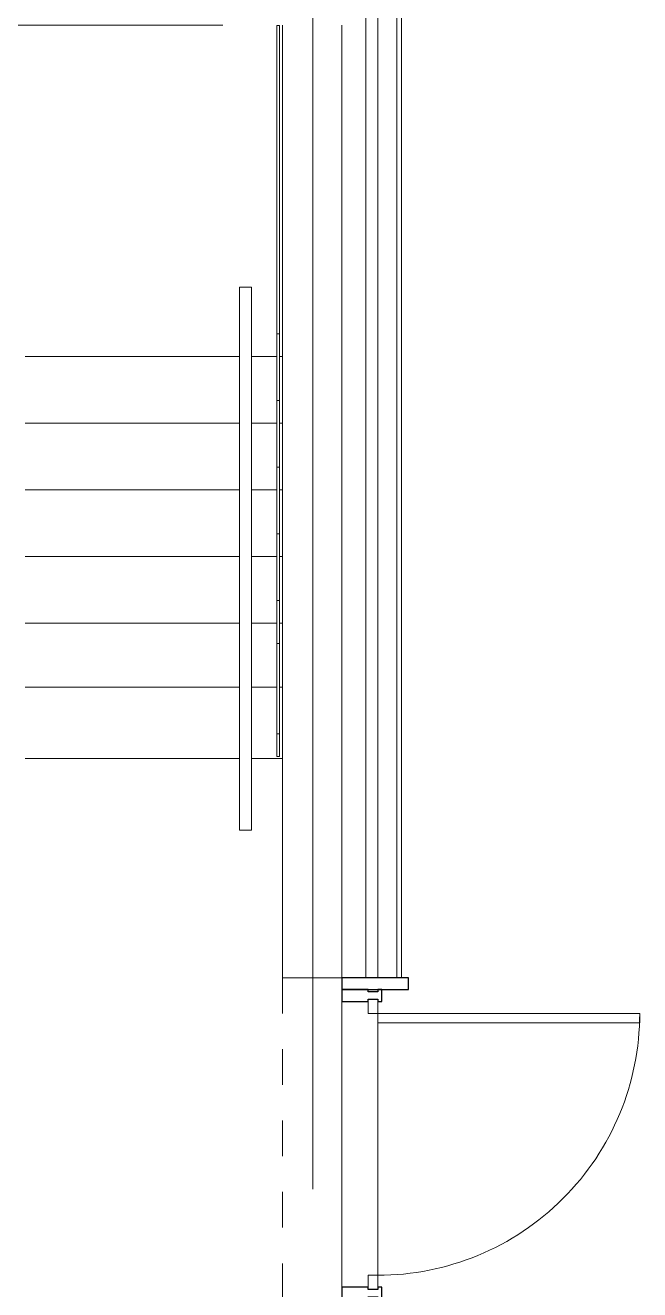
# Model space of a CAD drawing. Header units: millimetres. Extents: x 5993 to 95364, y 94667 to 143522.
# Drawn here: x 49957 to 50167, y 118157.7 to 118589.9 of the extents above; entities that cross this region are included whole.
import ezdxf

# ---------------------------------------------------------------- set-up
doc = ezdxf.new("R2010")
doc.units = ezdxf.units.MM
doc.linetypes.add('50_200_ШТРИХ_1Т_ш5_п1_п1_', pattern=[1400, 1000, -200, 0, -200])
doc.linetypes.add('Штрих короткий', pattern=[300, 150, -150])
for name, color, linetype, lineweight in [('0-2', 7, 'Continuous', 9), ('S-GRID-____-OTLN-1', 7, '50_200_ШТРИХ_1Т_ш5_п1_п1_', 9), ('Импосты витража-1', 7, 'Continuous', 25), ('Контуры', 7, 'Continuous', 9), ('Общие ребра', 7, 'Continuous', 9), ('Ограждение', 7, 'Continuous', 9), ('Панель', 7, 'Continuous', 13), ('Панель-1', 7, 'Continuous', 9), ('Перекрытия', 7, 'Continuous', 9), ('Перемычка-1', 7, 'Штрих короткий', 9), ('Стены', 7, 'Continuous', 9), ('Стены-1', 7, 'Continuous', 13)]:
    doc.layers.add(name, color=color, linetype=linetype, lineweight=lineweight)

# ---------------------------------------------------------------- blocks, each defined once
blk = doc.blocks.new('Проем_Дверь_Прямоугольный - 1400х2400h_дверные проемы-27126712-АИ2_01_План напольных покрытий и плинтусов 1го этажа _Часть 1_')
at = {"layer": 'Перемычка-1'}
for p, q in [((700, 125), (-700, 125)), ((700, -125), (-700, -125))]:
    blk.add_line(p, q, dxfattribs=at)
blk = doc.blocks.new('Прямоугольный импост - Откос НВФ_50х280 мм-27090899-АИ2_01_План напольных покрытий и плинтусов 1го этажа _Часть 1_')
at = {"layer": 'Импосты витража-1'}
for p, q in [((0, 150), (-50, 150)), ((-50, 150), (-50, -130)), ((0, -130), (0, 150)), ((-50, -130), (0, -130))]:
    blk.add_line(p, q, dxfattribs=at)
blk = doc.blocks.new('DRS_ДПУ_распашная__1Ст_Прямоугольная - НР_Стальная_подвал-27090921-АИ2_01_План напольных покрытий и плинтусов 1го этажа _Часть 1_')
at = {"layer": 'Панель'}
for p, q in [((-550, 1100), (-550, 0)), ((-510, 1100), (-550, 1100)), ((-510, 0), (-510, 1100)), ((-550, 0), (-510, 0))]:
    blk.add_line(p, q, dxfattribs=at)
at = {"layer": 'Панель-1'}
for p, q in [((-550, 0), (-610, 0)), ((-610, 0), (-610, -40)), ((-550, -40), (-550, 0)), ((610, 0), (550, 0)), ((550, 0), (550, -40)), ((610, -40), (610, 0)), ((-610, -40), (-550, -40)), ((550, -40), (610, -40))]:
    blk.add_line(p, q, dxfattribs=at)
blk.add_arc((-550, 0), 1100, 360, 90, dxfattribs=at)
blk = doc.blocks.new('Прямоугольный импост - Импост структурный с накладкой - 150мм-27090916-АИ2_01_План напольных покрытий и плинтусов 1го этажа _Часть 1_')
at = {"layer": 'Импосты витража-1'}
for p, q in [((-25, 40), (-25, 150)), ((-25, 150), (25, 150)), ((25, 150), (25, 40)), ((-15, 40), (-25, 40)), ((-25, -17), (-25, 0)), ((-25, 0), (-15, 0)), ((-15, 0), (-15, 40)), ((15, 40), (15, 0)), ((25, 40), (15, 40)), ((15, 0), (25, 0)), ((25, 0), (25, -17)), ((25, -17), (-25, -17))]:
    blk.add_line(p, q, dxfattribs=at)
blk = doc.blocks.new('Ограждение_СКБ_Подвал - 2-й марш _Л-1_ 2-30732789-АИ2_01_План напольных покрытий и плинтусов 1го этажа _Часть 1_')
at = {"layer": 'Ограждение'}
for p, q in [((2120, 25), (-160, 25)), ((-160, 25), (-160, -25)), ((2120, -25), (2120, 25)), ((-160, -25), (2120, -25))]:
    blk.add_line(p, q, dxfattribs=at)

msp = doc.modelspace()

# ---------------------------------------------------------------- linework, layer by layer
at = {"layer": 'S-GRID-____-OTLN-1', "color": 251, "ltscale": 0.6, "true_color": 0x636466}
msp.add_line((50055.33, 117351.98), (50055.33, 121495.1), dxfattribs=at)
at = {"layer": 'Контуры'}
for p, q in [((50030.28, 118339.22), (49957.02, 118339.22)), ((50044.89, 118339.22), (50034.35, 118339.22))]:
    msp.add_line(p, q, dxfattribs=at)
at = {"layer": 'Общие ребра'}
for p, q in [((50073.38, 118638.75), (50073.38, 118264.33)), ((50077.45, 118638.75), (50077.45, 118264.33)), ((50065.24, 118264.33), (50065.24, 118589.92)), ((50065.24, 118589.92), (50065.24, 118264.33))]:
    msp.add_line(p, q, dxfattribs=at)
at = {"layer": 'Перекрытия'}
for p, q in [((50030.28, 118476.7), (49957.02, 118476.7)), ((50043.02, 118476.7), (50034.35, 118476.7)), ((50044.89, 118476.7), (50043.92, 118476.7)), ((50030.28, 118453.9), (49957.02, 118453.9)), ((50043.02, 118453.9), (50034.35, 118453.9)), ((50044.89, 118453.9), (50043.92, 118453.9)), ((50030.28, 118431.11), (49957.02, 118431.11)), ((50043.02, 118431.11), (50034.35, 118431.11)), ((50044.89, 118431.11), (50043.92, 118431.11)), ((50030.28, 118408.32), (49957.02, 118408.32)), ((50043.02, 118408.32), (50034.35, 118408.32)), ((50044.89, 118408.32), (50043.92, 118408.32)), ((50030.28, 118385.53), (49957.02, 118385.53)), ((50043.02, 118385.53), (50034.35, 118385.53)), ((50044.89, 118385.53), (50043.92, 118385.53)), ((50030.28, 118363.64), (49957.02, 118363.64)), ((50043.02, 118363.64), (50034.35, 118363.64)), ((50044.89, 118363.64), (50043.92, 118363.64)), ((50030.28, 118339.22), (49957.02, 118339.22)), ((50044.89, 118339.22), (50034.35, 118339.22)), ((50065.24, 118158.52), (50065.24, 118256.19))]:
    msp.add_line(p, q, dxfattribs=at)
at = {"layer": 'Стены'}
for p, q in [((50043.02, 118484.43), (50043.02, 118589.84)), ((50043.92, 118589.84), (50043.02, 118589.84)), ((50043.92, 118589.84), (50043.92, 118393.26)), ((50043.02, 118339.95), (50043.02, 118484.43)), ((50043.92, 118484.43), (50043.02, 118484.43)), ((50043.92, 118461.64), (50043.02, 118461.64)), ((50043.92, 118438.85), (50043.02, 118438.85)), ((50043.92, 118416.06), (50043.02, 118416.06)), ((50043.92, 118393.26), (50043.02, 118393.26)), ((50043.92, 118393.26), (50043.92, 118339.95)), ((50043.92, 118378.54), (50043.02, 118378.54)), ((50043.92, 118347.68), (50043.02, 118347.68)), ((50043.02, 118339.95), (50043.92, 118339.95)), ((50065.24, 118158.52), (50065.24, 118256.19)), ((50077.45, 118248.87), (50077.45, 118162.59))]:
    msp.add_line(p, q, dxfattribs=at)
at = {"layer": 'Стены-1'}
for p, q in [((50083.96, 118264.33), (50083.96, 118638.75)), ((50083.96, 118638.75), (50083.96, 118264.33)), ((50085.59, 118264.33), (50085.59, 118638.75)), ((49768.15, 118589.92), (50024.55, 118589.92)), ((50044.89, 118589.92), (50044.89, 118264.33)), ((50044.89, 118264.33), (50065.24, 118264.33)), ((50065.24, 118264.33), (50083.96, 118264.33)), ((50083.96, 118264.33), (50085.59, 118264.33))]:
    msp.add_line(p, q, dxfattribs=at)

# ---------------------------------------------------------------- block references
at = {"layer": '0-2', "xscale": 0.08139549610658335, "yscale": 0.08139549610658335, "zscale": 0.08139549610658335}
for name, p, rotation in [('Ограждение_СКБ_Подвал - 2-й марш _Л-1_ 2-30732789-АИ2_01_План напольных покрытий и плинтусов 1го этажа _Часть 1_', (50032.31, 118487.34), 269.9999999999998), ('Проем_Дверь_Прямоугольный - 1400х2400h_дверные проемы-27126712-АИ2_01_План напольных покрытий и плинтусов 1го этажа _Часть 1_', (50055.07, 118207.36), 89.99999999999987), ('Прямоугольный импост - Откос НВФ_50х280 мм-27090899-АИ2_01_План напольных покрытий и плинтусов 1го этажа _Часть 1_', (50077.45, 118264.33), 89.99999999999795), ('DRS_ДПУ_распашная__1Ст_Прямоугольная - НР_Стальная_подвал-27090921-АИ2_01_План напольных покрытий и плинтусов 1го этажа _Часть 1_', (50077.45, 118207.36), 269.999999999998)]:
    msp.add_blockref(name, p, dxfattribs=dict(at, rotation=rotation))
at = {"layer": '0-2', "extrusion": (0, 0, -1), "xscale": 0.08139549610658335, "yscale": 0.08139549610658335, "zscale": 0.08139549610658335, "rotation": 270.000000000002}
for p in [(-50077.45, 118258.23), (-50077.45, 118156.49)]:
    msp.add_blockref('Прямоугольный импост - Импост структурный с накладкой - 150мм-27090916-АИ2_01_План напольных покрытий и плинтусов 1го этажа _Часть 1_', p, dxfattribs=at)

doc.saveas('drawing.dxf')
